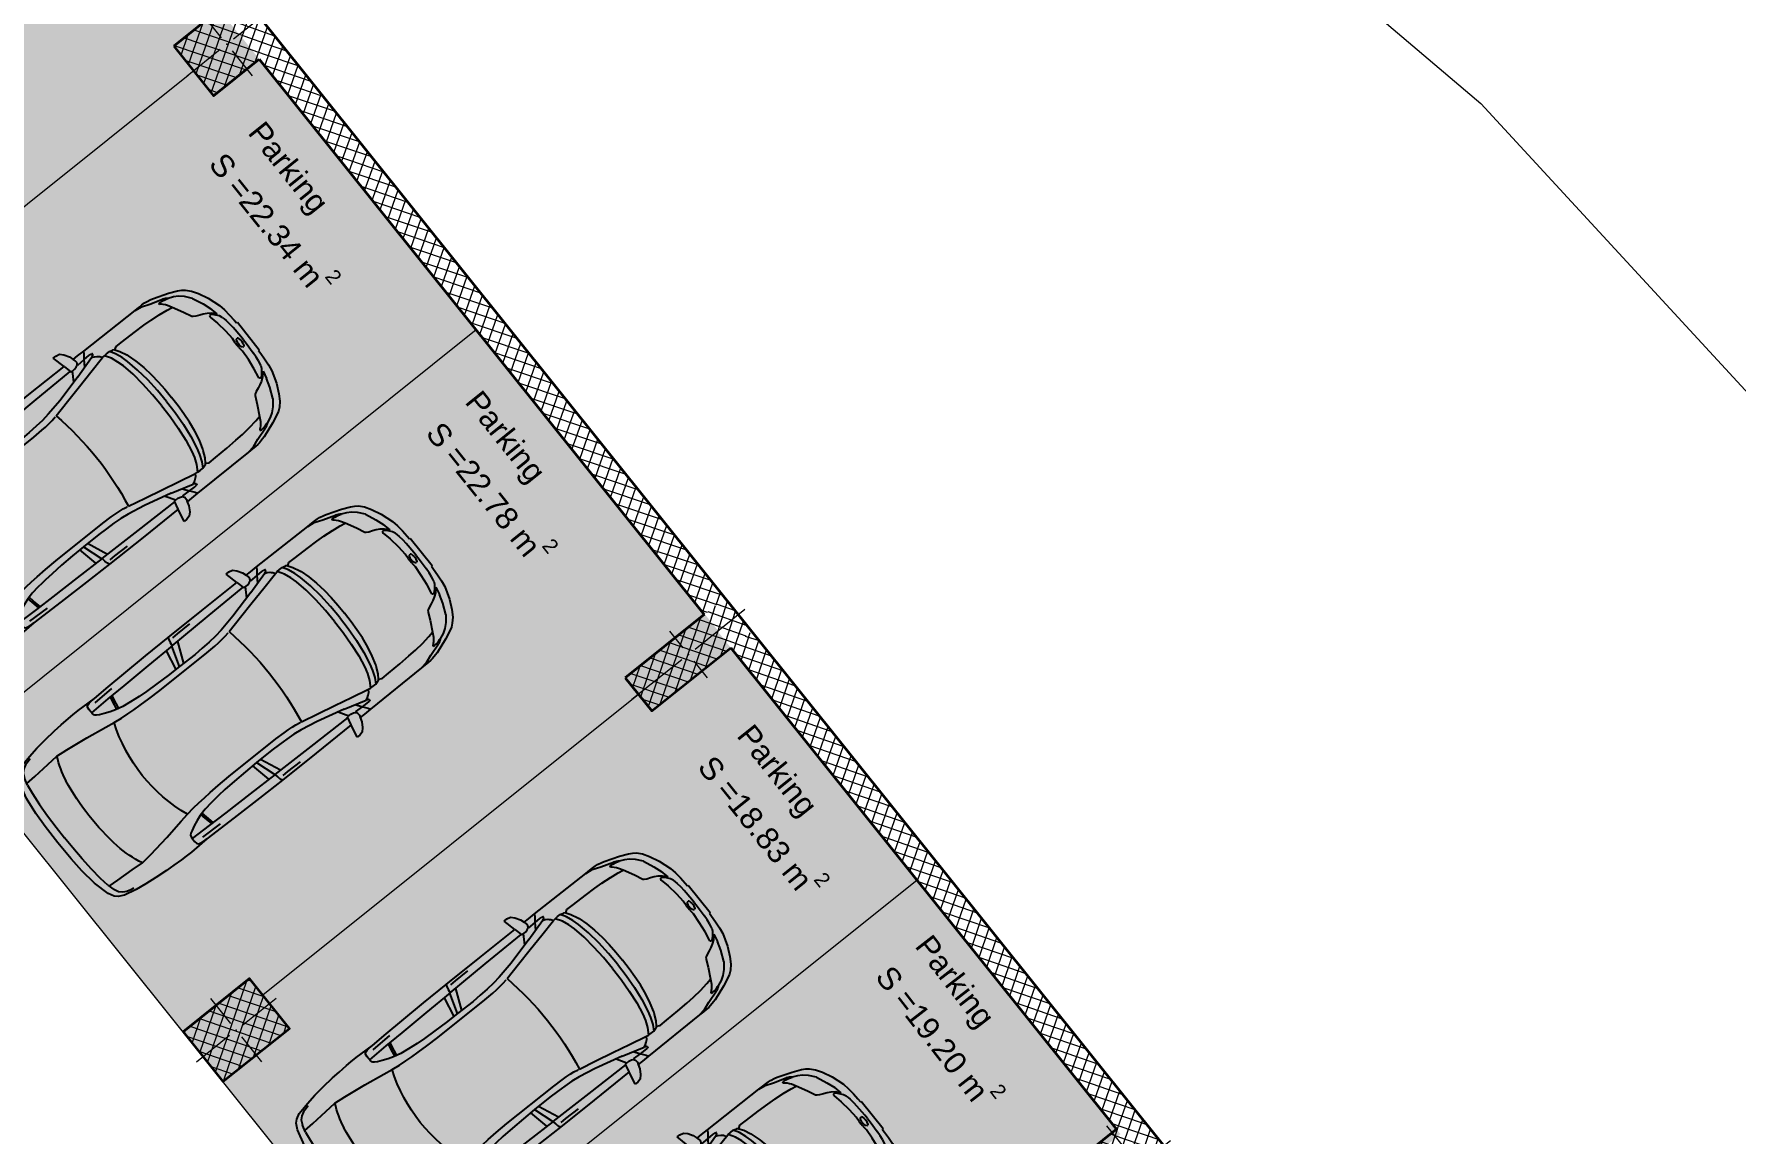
# Model space of a CAD drawing. Header units: metres. Extents: x 7511783 to 7512372, y 4692307 to 4692611.
# Drawn here: x 7511959.89 to 7511975.89, y 4692358.7 to 4692369.04 of the extents above; entities that cross this region are included whole.
import ezdxf

# ---------------------------------------------------------------- set-up
doc = ezdxf.new("R2010")
doc.units = ezdxf.units.M
for name, color, linetype, lineweight in [('A - Fill Zone_Pen_No__1', 7, 'Continuous', 0), ('A - Fill Zone_Pen_No__102', 254, 'Continuous', 0), ('A - Muret', 7, 'Continuous', 0), ('A - Muret_Pen_No__102', 254, 'Continuous', 0), ('A - Muret_Pen_No__7', 7, 'Continuous', 0), ('A - Shtyllat', 7, 'Continuous', 0), ('A - Shtyllat_Pen_No__1', 7, 'Continuous', 0), ('A - Shtyllat_Pen_No__7', 7, 'Continuous', 0), ('A -Polyline_Pen_No__1', 7, 'Continuous', 0), ('A1 - Bodrumi -1', 7, 'Continuous', 0), ('A1 - Bodrumi -1_Pen_No__42', 8, 'Continuous', 0), ('bodrum 1 garazhat projekt', 7, 'Continuous', 0), ('garazhat-netw-amiri - b1', 20, 'Continuous', 0), ('Interior - Furniture _Pen_No__42', 8, 'Continuous', 0), ('Parc-Kojshi', 251, 'Continuous', 0), ('Parcelat baze', 7, 'Continuous', 0)]:
    doc.layers.add(name, color=color, linetype=linetype, lineweight=lineweight)
doc.styles.add('GENERATED_STYLE_1', font='arial.ttf')
pattern_1 = [(44.99999999999998, (0, 0), (-68.94290863686237, 68.94290863686243), []), (135.0000000000001, (0, 0), (68.94290863686219, 68.94290863686261), [])]

# ---------------------------------------------------------------- blocks, each defined once
blk = doc.blocks.new('Slab_6', base_point=(63264.51523607764, -68393.3326743771))
at = {"layer": 'A1 - Bodrumi -1_Pen_No__42', "color": 8, "linetype": 'Continuous', "lineweight": 25, "flags": 128}
blk.add_lwpolyline([(63264.51523607764, -68393.3326743771), (83257.00457082294, -63909.70114019907), (75456.13369070938, -29146.91751099753, 0.0021919497620864), (57048.23205081843, -33332.54687322022), (60252.72529317138, -47612.63264707229), (58637.28843211705, -47925.70844958309), (58785.1422201114, -48589.27355840802), (58818.69832244765, -48581.63779186852)], format="xyb", close=True, dxfattribs=at)
blk = doc.blocks.new('Wall_51', base_point=(75456.13369070938, -29146.91751099752))
at = {"layer": 'A - Muret_Pen_No__102', "linetype": 'Continuous', "lineweight": 13}
h = blk.add_hatch(dxfattribs=at)
h.set_pattern_fill('CONCRETE_BLOCK', color=254, style=0, pattern_type=2)
h.set_pattern_definition(pattern_1)
h.paths.add_polyline_path([(75387.36626624182, -29982.24458260022), (76679.27628421261, -35739.3439005244), (76923.19459822257, -35684.60773724302), (77098.36126340373, -36465.19510545321), (76854.4424123108, -36519.93138925796), (77935.87358854203, -41339.08024673167), (78179.80262513347, -41284.34167726374), (78354.96929031459, -42064.92904547394), (78111.03971664025, -42119.66773546524), (78941.49079895228, -45820.38163429968), (79185.29665110492, -45765.67070787111), (79316.67164999073, -46351.11123402875), (79072.8653950259, -46405.82225084986), (80537.29458175127, -52931.71349309536), (80781.07732541968, -52877.00775229531), (80868.66065801025, -53267.3014364004), (80624.87764580038, -53322.00723746214), (81894.28459658063, -58978.82682152579), (82138.21822794317, -58924.0872209744), (75631.3003558905, -29927.50487920773)])
at = {"layer": 'A - Muret_Pen_No__7', "color": 7, "linetype": 'Continuous', "lineweight": 35, "flags": 128}
for points in [[(82138.21814914639, -58924.08723865669), (75631.29981880749, -29927.50499973072)], [(79072.8653950259, -46405.82225084985), (80537.29458175128, -52931.71349309536)], [(80624.87764580038, -53322.00723746214), (81894.28459658063, -58978.82682152579)]]:
    blk.add_lwpolyline(points, dxfattribs=at)
blk = doc.blocks.new('Column_160', base_point=(81933.08883970448, -59380.06671201399))
at = {"layer": 'A - Shtyllat', "linetype": 'Continuous', "lineweight": 0}
h = blk.add_hatch(dxfattribs=at)
h.set_pattern_fill('CONCRETE_BLOCK', color=18, style=0, pattern_type=2)
h.set_pattern_definition(pattern_1)
h.paths.add_polyline_path([(81552.78524403508, -59055.46052735179), (81727.9519092162, -59836.047895562), (82069.45072467883, -59759.41431025938), (81894.28459658063, -58978.82682152579)])
h = blk.add_hatch(dxfattribs=at)
h.set_pattern_fill('CONCRETE_BLOCK', color=18, style=0, pattern_type=2)
h.set_pattern_definition(pattern_1)
h.paths.add_polyline_path([(82138.21814914639, -58924.08723865669), (81894.28459658063, -58978.82682152579), (82069.45072467883, -59759.41431025938), (82313.38427724456, -59704.67472739026)])
h = blk.add_hatch(dxfattribs=at)
h.set_pattern_fill('CONCRETE_BLOCK', color=18, style=0, pattern_type=2)
h.set_pattern_definition(pattern_1)
h.paths.add_polyline_path([(82138.22577019273, -58924.08552846596), (82313.38427724456, -59704.67472739026)])
at = {"layer": 'A - Shtyllat_Pen_No__1', "color": 7, "linetype": 'Continuous', "lineweight": 13}
for p, q in [((81915.57217318635, -59302.00797519296), (81827.9888405958, -58911.71429108786)), ((82011.14757652549, -59362.55004549587), (82303.86783960431, -59296.86254605296)), ((81855.03010288345, -59397.58337853209), (81562.30983980461, -59463.270877975)), ((81950.60550622258, -59458.125448835), (82038.18883881313, -59848.41913294011))]:
    blk.add_line(p, q, dxfattribs=at)
blk.add_point((81933.08883970448, -59380.06671201399), dxfattribs=at)
at = {"layer": 'A - Shtyllat_Pen_No__7', "color": 7, "linetype": 'Continuous', "lineweight": 35, "flags": 128}
for points in [[(81894.28459658063, -58978.82682152579), (81552.78524403508, -59055.46052735179)], [(82313.38427724456, -59704.67472739026), (82138.22577019273, -58924.08552846596)], [(81552.78524403508, -59055.46052735179), (81727.9519092162, -59836.047895562), (82069.45072467883, -59759.41431025938)]]:
    blk.add_lwpolyline(points, dxfattribs=at)
blk = doc.blocks.new('Column_161', base_point=(74870.5169649575, -54510.86432143885))
at = {"layer": 'A - Shtyllat', "linetype": 'Continuous', "lineweight": 0}
h = blk.add_hatch(dxfattribs=at)
h.set_pattern_fill('CONCRETE_BLOCK', color=18, style=0, pattern_type=2)
h.set_pattern_definition(pattern_1)
h.paths.add_polyline_path([(74545.91078029532, -54891.16791710824), (75326.49814850552, -54716.00125192711), (75195.12314961969, -54130.56072576947), (74414.53578140949, -54305.72739095059)])
at = {"layer": 'A - Shtyllat_Pen_No__1', "color": 7, "linetype": 'Continuous', "lineweight": 13}
for p, q in [((74853.0002984394, -54432.80558461783), (74787.31279899647, -54140.085321539)), ((74792.45822813649, -54528.38098795696), (74402.16454403137, -54615.96432054752)), ((74948.57570177852, -54493.34765492074), (75338.86938588362, -54405.76432233019)), ((74888.03363147561, -54588.92305825988), (74953.72113091854, -54881.6433213387))]:
    blk.add_line(p, q, dxfattribs=at)
blk.add_point((74870.5169649575, -54510.86432143885), dxfattribs=at)
at = {"layer": 'A - Shtyllat_Pen_No__7', "color": 7, "linetype": 'Continuous', "lineweight": 35, "flags": 128}
blk.add_lwpolyline([(74545.91078029532, -54891.16791710824), (75326.49814850552, -54716.00125192711), (75195.12314961969, -54130.56072576947), (74414.53578140949, -54305.72739095059)], close=True, dxfattribs=at)
blk = doc.blocks.new('Column_164', base_point=(78860.69046644273, -46145.97430354049))
at = {"layer": 'A - Shtyllat', "linetype": 'Continuous', "lineweight": 0}
h = blk.add_hatch(dxfattribs=at)
h.set_pattern_fill('CONCRETE_BLOCK', color=18, style=0, pattern_type=2)
h.set_pattern_definition(pattern_1)
h.paths.add_polyline_path([(78404.70928289472, -45940.83737305223), (78536.08428178055, -46526.27789920988), (79072.8653950259, -46405.82225084985), (78941.49079895228, -45820.38163429968)])
h = blk.add_hatch(dxfattribs=at)
h.set_pattern_fill('CONCRETE_BLOCK', color=18, style=0, pattern_type=2)
h.set_pattern_definition(pattern_1)
h.paths.add_polyline_path([(79185.29665110492, -45765.67070787111), (78941.49079895228, -45820.38163429968), (79072.8653950259, -46405.82225084985), (79316.67164999073, -46351.11123402875)])
at = {"layer": 'A - Shtyllat_Pen_No__1', "color": 7, "linetype": 'Continuous', "lineweight": 13}
for p, q in [((78843.17379992463, -46067.91556671947), (78777.4863004817, -45775.19530364064)), ((78938.74920326375, -46128.45763702238), (79329.04288736885, -46040.87430443183)), ((78782.63172962172, -46163.4909700586), (78392.3380455166, -46251.07430264915)), ((78878.20713296084, -46224.03304036152), (78943.89463240377, -46516.75330344033))]:
    blk.add_line(p, q, dxfattribs=at)
blk.add_point((78860.69046644273, -46145.97430354049), dxfattribs=at)
at = {"layer": 'A - Shtyllat_Pen_No__7', "color": 7, "linetype": 'Continuous', "lineweight": 35, "flags": 128}
for points in [[(78941.49079895228, -45820.38163429968), (78404.70928289472, -45940.83737305223)], [(78404.70928289472, -45940.83737305223), (78536.08428178055, -46526.27789920988), (79072.8653950259, -46405.82225084985)]]:
    blk.add_lwpolyline(points, dxfattribs=at)
blk = doc.blocks.new('Column_182', base_point=(80239.42846555733, -53203.5295932337))
at = {"layer": 'A - Shtyllat', "linetype": 'Continuous', "lineweight": 0}
h = blk.add_hatch(dxfattribs=at)
h.set_pattern_fill('CONCRETE_BLOCK', color=18, style=0, pattern_type=2)
h.set_pattern_definition(pattern_1)
h.paths.add_polyline_path([(79610.19627310439, -53139.757750067), (79697.77960569496, -53530.0514341721), (80624.87764580038, -53322.00723746214), (80537.29458175128, -52931.71349309536)])
h = blk.add_hatch(dxfattribs=at)
h.set_pattern_fill('CONCRETE_BLOCK', color=18, style=0, pattern_type=2)
h.set_pattern_definition(pattern_1)
h.paths.add_polyline_path([(80781.07732541968, -52877.00775229531), (80537.29458175128, -52931.71349309536), (80624.87764580038, -53322.00723746214), (80868.66065801025, -53267.3014364004)])
at = {"layer": 'A - Shtyllat_Pen_No__1', "color": 7, "linetype": 'Continuous', "lineweight": 13}
for p, q in [((80221.91179903923, -53125.47085641268), (80178.12013274393, -52930.32401436013)), ((80317.48720237834, -53186.0129267156), (80902.92772853599, -53054.63792782973)), ((80161.3697287363, -53221.04625975181), (79575.92920257867, -53352.42125863766)), ((80256.94513207545, -53281.58833005472), (80300.73679837071, -53476.73517210727))]:
    blk.add_line(p, q, dxfattribs=at)
blk.add_point((80239.42846555733, -53203.5295932337), dxfattribs=at)
at = {"layer": 'A - Shtyllat_Pen_No__7', "color": 7, "linetype": 'Continuous', "lineweight": 35, "flags": 128}
for points in [[(80537.29458175128, -52931.71349309536), (79610.19627310439, -53139.757750067)], [(79610.19627310439, -53139.757750067), (79697.77960569496, -53530.0514341721), (80624.87764580038, -53322.00723746214)]]:
    blk.add_lwpolyline(points, dxfattribs=at)
blk = doc.blocks.new('Car 05 22')
at = {"layer": 'Interior - Furniture _Pen_No__42', "color": 8, "linetype": 'Continuous', "lineweight": 25}
for p, q in [((1961.117547741, 983.221158223), (1928.938242309, 983.221158223)), ((1928.938242309, 983.221158223), (1957.843908175, 858.0544967500001)), ((1996.903176747, 974.9060932165999), (1961.117547741, 983.221158223)), ((2026.89661068, 945.007687052), (1996.903176747, 974.9060932165999)), ((-585.227090103, 801.027979058), (-706.3378894982, 775.7872218095)), ((-483.1389679684001, 817.2581826864), (-585.227090103, 801.027979058)), ((-372.3345973750002, 830.229933465), (-483.1389679684001, 817.2581826864)), ((-251.752794228, 841.043733947), (-372.3345973750002, 830.229933465)), ((-168.2198443133, 844.6061713611999), (-251.752794228, 841.043733947)), ((-78.35772569479998, 850.6357850930001), (-168.2198443133, 844.6061713611999)), ((-24.036324899, 852.2918850640001), (-78.35772569479998, 850.6357850930001)), ((40.3182760438, 852.3336850629998), (-24.036324899, 852.2918850640001)), ((230.8030912739, 845.5192631063), (40.3182760438, 852.3336850629998)), ((124.560977278, 791.3967861309999), (129.0398444, 820.4687779309999)), ((129.0398444, 820.4687779309999), (138.886242882, 832.3883788069998)), ((138.886242882, 832.3883788069998), (165.168377873, 840.275885275)), ((165.168377873, 840.275885275), (194.733578306, 844.324685204)), ((194.733578306, 844.324685204), (230.803091274, 845.519263106)), ((210.873013229, 809.2317387879999), (418.0703055720001, 816.1926024380003)), ((400.0158099590001, 847.596806379), (230.8030912739, 845.5192631063)), ((590.7241636140001, 851.6786068920001), (400.0158099590001, 847.596806379)), ((856.5325990199999, 856.169707455), (590.7241636140001, 851.6786068920001)), ((1129.8609284, 858.5331077519999), (856.5325990199999, 856.169707455)), ((1115.14443198, 808.948201529), (1108.59023357, 773.98329714)), ((1119.51383092, 833.2672045809999), (1115.14443198, 808.948201529)), ((1120.16623076, 836.3248049650001), (1119.51383092, 833.2672045809999)), ((1120.69723063, 838.160005195), (1120.16623076, 836.3248049650001)), ((1129.8609284, 858.5331077519999), (1120.69723063, 838.160005195)), ((1536.1071561, 860.3802508980001), (1129.8609284, 858.5331077519999)), ((1162.63563846, 830.4777734580001), (1220.13025657, 829.0713745190002)), ((1220.13025657, 829.0713745190002), (1369.65750367, 831.489072695)), ((1957.843908175, 858.0544967500001), (1536.1071561, 860.3802508980001)), ((1957.84390817, 858.0544967500001), (1977.22141076, 777.427813481)), ((2054.5732194, 897.577022836), (2026.89661068, 945.007687052)), ((2067.91700908, 857.6794056350001), (2054.5732194, 897.577022836)), ((2063.35562216, 792.2740022800001), (2070.42572439, 799.8521965630001)), ((2119.91703998, 857.4374531180001), (2067.91700908, 857.6794056350001)), ((2075.28112592, 835.6608695470001), (2067.91700908, 857.6794056350001)), ((2070.42572439, 799.8521965630001), (2075.2191259, 809.3983893609999)), ((2075.2191259, 809.3983893609999), (2075.28112592, 835.6608695470001)), ((2193.165590015, 856.4504063259001), (2119.91703998, 857.4374531180001)), ((2148.02030692, 790.4828861469999), (2166.81146925, 813.814537484)), ((2166.81146925, 813.814537484), (2182.27381684, 834.081841238)), ((2182.27381684, 834.081841238), (2193.16559002, 856.4504063260001)), ((2808.01466132, 852.5547640039999), (2193.165590015, 856.4504063259001)), ((2855.711363900001, 852.6327640009998), (2808.01466132, 852.5547640039999)), ((2808.01466132, 852.5547640039999), (2876.86636504, 843.317264394)), ((2891.44016583, 852.5287640049999), (2855.711363900001, 852.6327640009998)), ((2876.86636504, 843.317264394), (2954.16376923, 813.731165643)), ((2922.51356751, 852.034364026), (2891.44016583, 852.5287640049999)), ((2904.11849592, 832.8863289209997), (2905.06820589, 832.8379901159999)), ((2945.17226874, 849.4061641369999), (2922.51356751, 852.034364026)), ((2989.61447115, 839.6482645490003), (2945.17226874, 849.4061641369999)), ((2954.16376923, 813.731165643), (3075.78877375, 774.6896785450001)), ((3013.55027244, 833.064864827), (2989.61447115, 839.6482645490003)), ((3154.26138006, 782.5577669589998), (3013.55027244, 833.064864827)), ((-815.0478655078, 667.7598955197002), (-855.0523550635, 511.0116477078998)), ((-784.8200333720001, 721.8124613509999), (-815.0478655078, 667.7598955197002)), ((-757.6903274910002, 747.022066986), (-784.8200333720001, 721.8124613509999)), ((-768.2719792499998, 602.2788720830002), (-750.577082573, 669.7773949330001)), ((-706.3378894982, 775.7872218095), (-757.6903274910002, 747.022066986)), ((-729.425104913, 716.3992494200002), (-750.577082573, 669.7773949330001)), ((-701.0941271610001, 743.2591195180001), (-729.425104913, 716.3992494200002)), ((-664.8727541800001, 760.961322365), (-701.0941271610001, 743.2591195180001)), ((-626.571782751, 772.4860242179999), (-664.8727541800001, 760.961322365)), ((-594.8871138119998, 778.4895580349998), (-626.571782751, 772.4860242179999)), ((-500.877431885, 634.180288886), (-383.0238853850001, 641.9613403830001)), ((-383.0238853850001, 641.9613403830001), (-274.220886173, 631.318400078)), ((125.693926866, 743.8968737240001), (124.560977278, 791.3967861309999)), ((327.3887276080001, 761.920895626), (125.394377448, 756.455747737)), ((132.429139117, 722.8048827370001), (125.693926866, 743.8968737240001)), ((146.670770152, 710.6062742990001), (132.429139117, 722.8048827370001)), ((171.252864179, 696.6287725440001), (146.670770152, 710.6062742990001)), ((212.566754139, 676.5412700230002), (171.252864179, 696.6287725440001)), ((266.3151410770001, 654.566867265), (212.566754139, 676.5412700230002)), ((319.4903281550001, 636.426864989), (266.3151410770001, 654.566867265)), ((521.9507803269998, 764.6728959719999), (327.3887276080001, 761.920895626)), ((339.1227247570001, 683.1192857359999), (329.5580559370001, 633.8673348859999)), ((355.2943663540001, 762.315609428), (339.1227247570001, 683.1192857359999)), ((357.2289958010001, 683.375391506), (346.76505809, 629.492778784)), ((373.4006373970002, 762.5717151969999), (357.2289958010001, 683.375391506)), ((813.627009446, 769.327996556), (521.9507803269998, 764.6728959719999)), ((1108.59023357, 773.98329714), (813.627009446, 769.327996556)), ((1036.25651944, 772.8416796290002), (996.5002997029998, 578.7916468290002)), ((1041.96657906, 578.0240872360001), (1107.56627095, 773.967136299)), ((1173.32542975, 774.895061201), (1090.33970038, 577.89253068)), ((1108.59023357, 773.98329714), (1537.61805657, 780.025947399)), ((1537.61805657, 780.025611521), (1974.99295641, 786.0764425990001)), ((2000.39650233, 701.591770694), (1730.35620914, 633.8338533080002)), ((1939.15395607, 686.22492547), (1995.917261, 777.427813481)), ((1952.84760406, 621.338789111), (2122.045506540001, 659.9572884350001)), ((1977.22141076, 777.427813481), (2019.59119012, 777.427813481)), ((2000.39650233, 701.591770694), (2213.53100788, 762.9814866290001)), ((2019.59119012, 777.427813481), (2044.48611622, 783.069509224)), ((2044.48611622, 783.069509224), (2063.35562216, 792.2740022800001)), ((2068.68333559, 787.696981005), (2065.39356605, 794.4584027669999)), ((2068.68333559, 787.696981005), (2148.02030692, 790.4828861469999)), ((2106.51930118, 732.1586113790001), (2148.02030692, 790.4828861469999)), ((2122.045506540001, 659.9572884350001), (2293.79610906, 697.6509877739999)), ((2148.02030692, 790.4828861469999), (2205.61920777, 792.204186117)), ((2205.61920777, 792.204186117), (2227.21980808, 791.0038861380001)), ((2226.59190807, 769.8777067159999), (2213.53100788, 762.9814866290001)), ((2213.53100788, 762.9814866290001), (2238.34670825, 752.240186817)), ((2234.36910819, 773.9630864369999), (2226.59190807, 769.8828865080001)), ((2227.21980808, 791.0038861380001), (2232.61990816, 790.029986155)), ((2232.61990816, 790.029986155), (2237.93539134, 787.2871225249999)), ((2238.46067648, 776.864360243), (2234.36910819, 773.9630864369999)), ((2240.81890828, 784.03918626), (2237.93539134, 787.2871225249999)), ((2238.34670825, 752.240186817), (2258.53170854, 739.717487037)), ((2238.46067648, 776.864360243), (2240.85090828, 780.5209863219999)), ((2240.85090828, 780.5209863219999), (2240.81890828, 784.03918626)), ((2258.53170854, 739.717487037), (2269.0398087, 731.086787188)), ((2269.0398087, 731.086787188), (2278.83550884, 721.965087348)), ((2278.83550884, 721.965087348), (2293.79610906, 697.6509877739999)), ((2293.79610906, 697.6509877739999), (2317.1870094, 700.7385877199999)), ((2293.79610906, 697.6386630720001), (2293.79610906, 697.6509877739999)), ((2317.1870094, 700.7385877199999), (2345.74280982, 702.7498876850001)), ((2355.134199750001, 639.912801441), (2317.1870094, 700.7385877199999)), ((2345.74280982, 702.7498876850001), (2378.929310310001, 702.0184876970001)), ((2379.77420337, 575.387091212), (2355.13301598, 639.9159014410001)), ((2410.10490185, 649.1086815510001), (2378.929310310001, 702.0184876970001)), ((2378.929310310001, 702.0184876970001), (2410.57231077, 694.2028878339999)), ((2436.02871163, 583.2244924540001), (2410.10490185, 649.1086815510001)), ((2410.57231077, 694.2028878339999), (2410.58631694, 694.1782473540001)), ((2428.73881104, 681.7061880529999), (2410.57231077, 694.2028878339999)), ((2428.73881104, 681.7061880529999), (2457.25830016, 700.035535323)), ((2428.77597173, 681.700745325), (2428.73881104, 681.7061880529999)), ((2428.77597173, 681.700745325), (2456.66545813, 639.8418234830003)), ((2456.66545813, 639.8418234830003), (2487.236391870001, 574.2621729599999)), ((2457.25830016, 700.035535323), (2535.4819126, 697.9905877680001)), ((2535.422612600001, 697.9916562040003), (2673.21491462, 695.5089878119999)), ((2535.46586986, 697.9894090810001), (2535.4819126, 697.988971943)), ((2673.21491462, 695.5089878119999), (2787.200816290001, 691.4809878819998)), ((2787.200816290001, 691.4809878819998), (2868.415817480001, 687.223087957)), ((2868.395882330001, 687.22488671), (2959.72331881, 678.984388101)), ((2959.72331881, 678.984388101), (2868.415817480001, 687.1969879569999)), ((2959.72331881, 678.984388101), (3047.2313201, 666.2002883250001)), ((3022.47491973, 758.305686711), (3023.66221975, 762.4851866380001)), ((3024.49924208, 753.7186598590001), (3022.47491973, 758.305686711)), ((3023.66221975, 762.4851866380001), (3034.64521991, 765.0503865930001)), ((3037.91041996, 743.452886971), (3024.49924208, 753.7186598590001)), ((3034.64521991, 765.0503865930001), (3046.93432009, 763.817386614)), ((3050.61522015, 730.6688871950001), (3037.91041996, 743.452886971)), ((3046.93432009, 763.817386614), (3060.9451203, 762.9292866300001)), ((3047.20992906, 666.2041971140001), (3100.00912087, 656.556188494)), ((3064.50712035, 714.6457874760001), (3050.61522015, 730.6688871950001)), ((3060.9451203, 762.9292866300001), (3089.85712072, 757.3861867269998)), ((3076.97452053, 697.807687771), (3064.50712035, 714.6457874760001)), ((3100.48402088, 763.1120866269999), (3075.78877375, 774.6896785450001)), ((3100.00912087, 656.556188494), (3076.97452053, 697.807687771)), ((3089.85712072, 757.3861867269998), (3108.43932099, 751.4304868319999)), ((3152.92075342, 553.873393456), (3100.00912087, 656.556188494)), ((3114.13862108, 753.3111867989999), (3100.48402088, 763.1120866269999)), ((3108.43932099, 751.4304868319999), (3122.8656212, 746.4359869189999)), ((3122.8656212, 746.4359869189999), (3114.13862108, 753.3111867989999)), ((3170.0706946, 726.5554905960001), (3122.8656212, 746.4359869189999)), ((3235.883818752, 747.6101556219), (3154.26138006, 782.5577669589998)), ((3211.69204952, 701.0151137130001), (3170.0706946, 726.5554905960001)), ((3254.25934432, 663.1775183300001), (3211.69204952, 701.0151137130001)), ((3269.07948628, 728.3294692490001), (3235.883818752, 747.6101556219)), ((3301.867263790001, 602.80900872), (3254.25934432, 663.1775183300001)), ((3298.56678787, 705.6390702070001), (3269.07948628, 728.3294692490001)), ((3337.33388997, 663.3806719909999), (3298.56678787, 705.6390702070001)), ((3374.49419199, 603.583974516), (3337.33388997, 663.3806719909999)), ((-855.0523550635, 511.0116477078998), (-874.6778528530002, 344.9579771100001)), ((-782.7621654889999, 510.027376359), (-794.5333543099999, 390.6265818930001)), ((-768.2719792499998, 602.2788720830002), (-782.764796709, 510.0106247469999)), ((-764.3441764490001, 617.261773195), (-665.728145997, 623.9546285630003)), ((-665.728145997, 623.9546285630003), (-500.877431885, 634.180288886)), ((-274.220886173, 631.318400078), (-56.404854203, 600.536895199)), ((-56.404854203, 600.536895199), (145.941775497, 566.5900898169999)), ((145.941775497, 566.5900898169999), (233.261172115, 552.312592089)), ((233.261172115, 552.312592089), (315.3092800730001, 541.359190513)), ((315.2936019620001, 541.3606176840001), (384.2945810830001, 535.0794906230001)), ((392.7088835140001, 617.8124267930001), (319.4903281550001, 636.426864989)), ((384.2815104790001, 535.080362318), (454.174320738, 530.4191213629999)), ((474.8166917820001, 607.1053878569999), (392.7088835140001, 617.8124267930001)), ((454.170282107, 530.4193907049998), (526.242583163, 526.2868907769997)), ((521.3449804749999, 601.6186871690002), (474.8166917820001, 607.1053878569999)), ((569.9935686519999, 596.8381865689998), (521.3449804749999, 601.6186871690002)), ((526.2331313149998, 526.2873073839999), (627.7018846490002, 521.814890855)), ((652.59274858, 590.9845858339997), (569.9935686519999, 596.8381865689998)), ((627.698546207, 521.8149872519999), (756.75876515, 518.0884218199999)), ((772.8388193580001, 584.9903850819998), (652.59274858, 590.9845858339997)), ((756.75876515, 518.0884218199999), (1322.62824821, 518.052230308)), ((907.2666866909999, 580.298084493), (772.8388193580001, 584.9903850819998)), ((1041.96657906, 578.0240872360001), (907.2666866909999, 580.298084493)), ((1227.79815085, 577.5186957939999), (1041.96657906, 578.0240872360001)), ((1316.09897866, 580.475793563), (1227.79815085, 577.5186957939999)), ((1403.02450604, 584.4121905939998), (1316.09897866, 580.475793563)), ((1322.62824821, 518.052230308), (1420.49779626, 521.652890858)), ((1483.8761315, 590.1361862749999), (1403.02450604, 584.4121905939998)), ((1420.49066257, 521.652523245), (1466.64156934, 524.030772681)), ((1466.62639694, 524.0299908169999), (1510.87647584, 527.594696836)), ((1562.00595611, 600.596478384), (1483.8761315, 590.1361862749999)), ((1510.85529759, 527.5929907539999), (1554.25309822, 533.0576906580001)), ((1554.25309822, 533.0576906580001), (1596.82961355, 540.969674969)), ((1730.35620914, 633.8338533080002), (1562.00595611, 600.596478384)), ((1597.28918852, 541.1774857889999), (1596.65116701, 540.8889849259999)), ((1610.72419049, 544.0665862469999), (1779.61280153, 581.7538898049997)), ((1779.61280153, 581.7538898049997), (1952.84760406, 621.338789111)), ((2397.334105950001, 514.2584815219999), (2379.77250853, 575.3929912130001)), ((2419.31580918, 395.7362626700001), (2397.33316008, 514.2635815229997)), ((2453.63941421, 521.616582688), (2436.02871163, 583.2244924540001)), ((2477.61661773, 401.0764635800001), (2453.63941421, 521.616582688)), ((2487.236391870001, 574.2621729599999), (2491.79934275, 562.0052962960001)), ((2491.79994982, 562.0052962960001), (2517.90263133, 477.034766618)), ((3189.62073735, 475.569766106), (3152.92075342, 553.873393456)), ((3301.867263790001, 602.80900872), (3346.015513130001, 501.4217980699999)), ((3346.015513130001, 501.4217980699999), (3374.297465860001, 419.557472908)), ((3418.40079436, 512.7439783509999), (3374.49419199, 603.583974516)), ((3457.47689648, 393.0984834030001), (3418.40079436, 512.7439783509999)), ((-874.6778528530002, 344.9579771100001), (-882.944054645, 194.680643518)), ((-794.5333543099999, 390.6265818930001), (-802.4328468090001, 258.715288008)), ((2433.73206705, 266.091642182), (2419.31580918, 395.7362626700001)), ((2493.88922012, 269.050242651), (2477.61661773, 401.0764635800001)), ((2517.90263133, 477.034766618), (2537.54372273, 384.0810341510001)), ((2537.54372273, 384.0810341510001), (2551.45611664, 285.6281997640001)), ((3199.39883308, 466.7584630290001), (3189.62073735, 475.569766106)), ((3220.69886845, 454.388540188), (3199.39883308, 466.7584630290001)), ((3256.10680826, 439.2417534179999), (3220.67662376, 454.4014587129999)), ((3288.390194130001, 425.101248479), (3256.10680826, 439.2417534179999)), ((3319.36158057, 408.41284265), (3288.390194130001, 425.101248479)), ((3353.46269085, 384.2512837760001), (3319.36158057, 408.41284265)), ((3321.23357975, 370.497229407), (3320.99727986, 362.132926485)), ((3320.99727986, 362.132926485), (3338.31527228, 276.8564967000001)), ((3324.654278260001, 377.297531782), (3321.23357975, 370.497229407)), ((3328.30797666, 379.591332583), (3324.654278260001, 377.297531782)), ((3338.468372210001, 379.4523325350001), (3328.30797666, 379.591332583)), ((3363.640761200001, 357.811724976), (3338.468372210001, 379.4523325350001)), ((3377.182392130001, 359.9734848010001), (3353.46269085, 384.2512837760001)), ((3396.66521323, 315.8049103040001), (3363.640761200001, 357.811724976)), ((3391.09039087, 344.247647689), (3374.297465860001, 419.557472908)), ((3391.09039087, 344.247647689), (3377.182392130001, 359.9734848010001)), ((3468.34279707, 330.9338860280001), (3457.47689648, 393.0984834030001)), ((3474.4914974, 263.721088865), (3468.34279707, 330.9338860280001)), ((-882.944054645, 194.680643518), (-885.3767076889999, 0)), ((-802.4328468090001, 258.715288008), (-806.8131426489999, 124.936494209)), ((2441.61713002, 131.955220918), (2433.73181129, 266.093942182)), ((2503.10292147, 133.173421111), (2493.88922012, 269.050242651)), ((2551.45611664, 285.6281997640001), (2559.71041303, 193.693567653)), ((2559.71041303, 193.693567653), (2564.38081099, 101.185635342)), ((3338.31527228, 276.8564967000001), (3351.882966340001, 172.661960307)), ((3351.882966340001, 172.661960307), (3358.343763510001, 75.87012649980001)), ((3408.0703938, 289.3779877820001), (3396.66521323, 315.8049103040001)), ((3408.0703938, 289.3779877820001), (3413.77629411, 267.259988716)), ((3413.77548775, 267.2641933500001), (3418.45445829, 242.866384828)), ((3418.452194370001, 242.878189745), (3424.044894670001, 200.723791525)), ((3424.044894670001, 200.723791525), (3427.72848251, 152.023715234)), ((3478.33319761, 199.917191559), (3474.4914974, 263.721088865)), ((3479.35651311, 164.9481933352), (3478.33319761, 199.917191559)), ((3489.519598210001, 164.9481933352), (3479.35651311, 164.9481933352)), ((3489.519598210001, -164.9481933352), (3489.519598210001, 164.9481933352)), ((-885.3767076889999, 0), (-882.944054645, -194.680643518)), ((-806.8131426489999, 124.936494209), (-808.0470753050001, 0)), ((-806.8131426489999, -124.936494209), (-808.0470753050001, 1.477e-13)), ((2444.0197128, -0.0273000043277), (2441.61701245, 131.957220918)), ((2444.0197128, 0.0273000043271), (2441.61701245, -131.957220918)), ((2506.01959488, -3.86e-13), (2503.10292147, 133.173421111)), ((2564.38081099, 101.185635342), (2566.01761027, -0.00610000213065)), ((2564.38081099, -101.185635342), (2566.01761027, 0.00610000212997)), ((3353.95786543, 27.8932505984), (3358.343763510001, 75.87012649980001)), ((3353.95786543, 27.8932505984), (3353.95786543, -0.7649002671629999)), ((3353.95786543, -27.8932505984), (3353.95786543, 0.7649002671619999)), ((3370.89075802, 11.74110410089999), (3370.32315827, -0.7649002671629999)), ((3370.89075802, -11.74110410089999), (3370.32315827, 0.7649002671619999)), ((3372.49235732, 23.6550082622), (3370.89075802, 11.74110410089999)), ((3376.267285060001, 38.99395092400001), (3372.49235732, 23.6550082622)), ((3381.98685317, 46.5714162664), (3376.267285060001, 38.99395092400001)), ((3386.21005132, 48.3522168884), (3381.98685317, 46.5714162664)), ((3386.21005132, 48.3522168884), (3394.28954778, 48.3522168884)), ((3398.51284593, 46.5714162664), (3394.28954778, 48.3522168884)), ((3404.23226311, 38.99375151340001), (3398.51284593, 46.5714162664)), ((3404.23226311, 38.99375151340001), (3408.00714178, 23.6550082622)), ((3408.00714178, 23.6550082622), (3409.766541010001, 8.055102813469999)), ((3409.766541010001, 8.055102813469999), (3409.766541010001, -4.961e-13)), ((3432.36383112, 39.98011396419999), (3427.72848251, 152.023715234)), ((3431.76949509, 57.3729975776), (3431.76949509, 56.7710829698)), ((3432.04453126, -0.0109000038072), (3432.36383112, 39.98011396419999)), ((3432.04453126, 0.0109000038063), (3432.36383112, -39.98011396419999)), ((-802.4328468090001, -258.715288008), (-806.8131426489999, -124.936494209)), ((2441.61713002, -131.955220918), (2433.73181129, -266.093942182)), ((2503.10292147, -133.173421111), (2493.88922012, -269.050242651)), ((2506.01959488, -2.78e-13), (2503.10292147, -133.173421111)), ((2559.71041303, -193.693567653), (2564.38081099, -101.185635342)), ((3351.882966340001, -172.661960307), (3358.343763510001, -75.87012649980001)), ((3353.95786543, -27.8932505984), (3358.343763510001, -75.87012649980001)), ((3372.49235732, -23.6550082622), (3370.89075802, -11.74110410089999)), ((3376.267285060001, -38.99395092400001), (3372.49235732, -23.6550082622)), ((3381.98685317, -46.5714162664), (3376.267285060001, -38.99395092400001)), ((3386.21005132, -48.3522168884), (3381.98685317, -46.5714162664)), ((3386.21005132, -48.3522168884), (3394.28954778, -48.3522168884)), ((3398.51284593, -46.5714162664), (3394.28954778, -48.3522168884)), ((3404.23226311, -38.99375151340001), (3398.51284593, -46.5714162664)), ((3404.23226311, -38.99375151340001), (3408.00714178, -23.6550082622)), ((3408.00714178, -23.6550082622), (3409.766541010001, -8.055102813469999)), ((3409.766541010001, -8.055102813469999), (3409.766541010001, -3.892e-13)), ((3424.044894670001, -200.723791525), (3427.72848251, -152.023715234)), ((3432.36383112, -39.98011396419999), (3427.72848251, -152.023715234)), ((3431.76949509, -57.3729975776), (3431.76949509, -56.7710829698)), ((-882.944054645, -194.680643518), (-874.6778528530002, -344.9579771100001)), ((-794.5333543099999, -390.6265818930001), (-802.4328468090001, -258.715288008)), ((2433.73206705, -266.091642182), (2419.31580918, -395.7362626700001)), ((2493.88922012, -269.050242651), (2477.61661773, -401.0764635800001)), ((2537.54372273, -384.0810341510001), (2551.45611664, -285.6281997640001)), ((2551.45611664, -285.6281997640001), (2559.71041303, -193.693567653)), ((3320.99727986, -362.132926485), (3338.31527228, -276.8564967000001)), ((3338.31527228, -276.8564967000001), (3351.882966340001, -172.661960307)), ((3396.66521323, -315.8049103040001), (3363.640761200001, -357.811724976)), ((3408.0703938, -289.3779877820001), (3396.66521323, -315.8049103040001)), ((3408.0703938, -289.3779877820001), (3413.77629411, -267.259988716)), ((3413.77548775, -267.2641933500001), (3418.45445829, -242.866384828)), ((3418.452194370001, -242.878189745), (3424.044894670001, -200.723791525)), ((3468.34279707, -330.9338860280001), (3474.4914974, -263.721088865)), ((3474.4914974, -263.721088865), (3478.33319761, -199.917191559)), ((3478.33319761, -199.917191559), (3479.35651311, -164.9481933352)), ((3479.35651311, -164.9481933352), (3489.519598210001, -164.9481933352)), ((-874.6778528530002, -344.9579771100001), (-855.0523550635, -511.0116477078998)), ((-782.7621654889999, -510.027376359), (-794.5333543099999, -390.6265818930001)), ((2419.31580918, -395.7362626700001), (2397.33316008, -514.2635815229997)), ((2477.61661773, -401.0764635800001), (2453.63941421, -521.616582688)), ((2491.79994982, -562.0052962960001), (2517.90263133, -477.034766618)), ((2517.90263133, -477.034766618), (2537.54372273, -384.0810341510001)), ((3189.62073735, -475.569766106), (3152.92075342, -553.873393456)), ((3199.39883308, -466.7584630290001), (3189.62073735, -475.569766106)), ((3220.69886845, -454.388540188), (3199.39883308, -466.7584630290001)), ((3256.10680826, -439.2417534179999), (3220.67662376, -454.4014587129999)), ((3288.390194130001, -425.101248479), (3256.10680826, -439.2417534179999)), ((3319.36158057, -408.41284265), (3288.390194130001, -425.101248479)), ((3353.46269085, -384.2512837760001), (3319.36158057, -408.41284265)), ((3321.23357975, -370.497229407), (3320.99727986, -362.132926485)), ((3324.654278260001, -377.297531782), (3321.23357975, -370.497229407)), ((3328.30797666, -379.591332583), (3324.654278260001, -377.297531782)), ((3338.468372210001, -379.4523325350001), (3328.30797666, -379.591332583)), ((3363.640761200001, -357.811724976), (3338.468372210001, -379.4523325350001)), ((3346.015513130001, -501.4217980699999), (3374.297465860001, -419.557472908)), ((3377.182392130001, -359.9734848010001), (3353.46269085, -384.2512837760001)), ((3391.09039087, -344.247647689), (3374.297465860001, -419.557472908)), ((3391.09039087, -344.247647689), (3377.182392130001, -359.9734848010001)), ((3418.40079436, -512.7439783509999), (3457.47689648, -393.0984834030001)), ((3457.47689648, -393.0984834030001), (3468.34279707, -330.9338860280001)), ((-855.0523550635, -511.0116477078998), (-815.0478655078, -667.7598955197002)), ((-768.2719792499998, -602.2788720830002), (-782.764796709, -510.0106247469999)), ((-768.2719792499998, -602.2788720830002), (-750.577082573, -669.7773949330001)), ((-764.3441764490001, -617.261773195), (-665.728145997, -623.9546285630003)), ((-665.728145997, -623.9546285630003), (-500.877431885, -634.180288886)), ((-500.877431885, -634.180288886), (-383.0238853850001, -641.9613403830001)), ((-383.0238853850001, -641.9613403830001), (-274.220886173, -631.318400078)), ((-274.220886173, -631.318400078), (-56.404854203, -600.536895199)), ((-56.404854203, -600.536895199), (145.941775497, -566.5900898169999)), ((145.941775497, -566.5900898169999), (233.261172115, -552.312592089)), ((233.261172115, -552.312592089), (315.3092800730001, -541.359190513)), ((319.4903281550001, -636.426864989), (266.3151410770001, -654.566867265)), ((315.2936019620001, -541.3606176840001), (384.2945810830001, -535.0794906230001)), ((392.7088835140001, -617.8124267930001), (319.4903281550001, -636.426864989)), ((339.1227247570001, -683.1192857359999), (329.5580559370001, -633.8673348859999)), ((357.2289958010001, -683.375391506), (346.76505809, -629.492778784)), ((384.2815104790001, -535.080362318), (454.174320738, -530.4191213629999)), ((474.8166917820001, -607.1053878569999), (392.7088835140001, -617.8124267930001)), ((454.170282107, -530.4193907049998), (526.242583163, -526.2868907769997)), ((521.3449804749999, -601.6186871690002), (474.8166917820001, -607.1053878569999)), ((569.9935686519999, -596.8381865689998), (521.3449804749999, -601.6186871690002)), ((526.2331313149998, -526.2873073839999), (627.7018846490002, -521.814890855)), ((652.59274858, -590.9845858339997), (569.9935686519999, -596.8381865689998)), ((627.698546207, -521.8149872519999), (756.75876515, -518.0884218199999)), ((772.8388193580001, -584.9903850819998), (652.59274858, -590.9845858339997)), ((756.75876515, -518.0884218199999), (1322.62824821, -518.052230308)), ((907.2666866909999, -580.298084493), (772.8388193580001, -584.9903850819998)), ((1041.96657906, -578.0240872360001), (907.2666866909999, -580.298084493)), ((1036.25651944, -772.8416796290002), (996.5002997029998, -578.7916468290002)), ((1227.79815085, -577.5186957939999), (1041.96657906, -578.0240872360001)), ((1041.96657906, -578.0240872360001), (1107.56627095, -773.967136299)), ((1173.32542975, -774.895061201), (1090.33970038, -577.89253068)), ((1316.09897866, -580.475793563), (1227.79815085, -577.5186957939999)), ((1403.02450604, -584.4121905939998), (1316.09897866, -580.475793563)), ((1322.62824821, -518.052230308), (1420.49779626, -521.652890858)), ((1483.8761315, -590.1361862749999), (1403.02450604, -584.4121905939998)), ((1420.49066257, -521.652523245), (1466.64156934, -524.030772681)), ((1466.62639694, -524.0299908169999), (1510.87647584, -527.594696836)), ((1562.00595611, -600.596478384), (1483.8761315, -590.1361862749999)), ((1510.85529759, -527.5929907539999), (1554.25309822, -533.0576906580001)), ((1554.25309822, -533.0576906580001), (1596.82961355, -540.969674969)), ((1730.35620914, -633.8338533080002), (1562.00595611, -600.596478384)), ((1597.28918852, -541.1774857889999), (1596.65116701, -540.8889849259999)), ((1610.72419049, -544.0665862469999), (1779.61280153, -581.7538898049997)), ((2000.39650233, -701.591770694), (1730.35620914, -633.8338533080002)), ((1779.61280153, -581.7538898049997), (1952.84760406, -621.338789111)), ((1952.84760406, -621.338789111), (2122.045506540001, -659.9572884350001)), ((2379.77420337, -575.387091212), (2355.13301598, -639.9159014410001)), ((2397.334105950001, -514.2584815219999), (2379.77250853, -575.3929912130001)), ((2436.02871163, -583.2244924540001), (2410.10490185, -649.1086815510001)), ((2453.63941421, -521.616582688), (2436.02871163, -583.2244924540001)), ((2456.66545813, -639.8418234830003), (2487.236391870001, -574.2621729599999)), ((2487.236391870001, -574.2621729599999), (2491.79934275, -562.0052962960001)), ((3152.92075342, -553.873393456), (3100.00912087, -656.556188494)), ((3301.867263790001, -602.80900872), (3254.25934432, -663.1775183300001)), ((3301.867263790001, -602.80900872), (3346.015513130001, -501.4217980699999)), ((3337.33388997, -663.3806719909999), (3374.49419199, -603.583974516)), ((3374.49419199, -603.583974516), (3418.40079436, -512.7439783509999)), ((-815.0478655078, -667.7598955197002), (-784.8200333720001, -721.8124613509999)), ((-784.8200333720001, -721.8124613509999), (-757.6903274910002, -747.022066986)), ((-757.6903274910002, -747.022066986), (-706.3378894982, -775.7872218095)), ((-729.425104913, -716.3992494200002), (-750.577082573, -669.7773949330001)), ((-701.0941271610001, -743.2591195180001), (-729.425104913, -716.3992494200002)), ((-706.3378894982, -775.7872218095), (-585.227090103, -801.027979058)), ((-664.8727541800001, -760.961322365), (-701.0941271610001, -743.2591195180001)), ((-626.571782751, -772.4860242179999), (-664.8727541800001, -760.961322365)), ((-594.8871138119998, -778.4895580349998), (-626.571782751, -772.4860242179999)), ((125.693926866, -743.8968737240001), (124.560977278, -791.3967861309999)), ((124.560977278, -791.3967861309999), (129.0398444, -820.4687779309999)), ((327.3887276080001, -761.920895626), (125.394377448, -756.455747737)), ((132.429139117, -722.8048827370001), (125.693926866, -743.8968737240001)), ((146.670770152, -710.6062742990001), (132.429139117, -722.8048827370001)), ((171.252864179, -696.6287725440001), (146.670770152, -710.6062742990001)), ((212.566754139, -676.5412700230002), (171.252864179, -696.6287725440001)), ((266.3151410770001, -654.566867265), (212.566754139, -676.5412700230002)), ((521.9507803269998, -764.6728959719999), (327.3887276080001, -761.920895626)), ((355.2943663540001, -762.315609428), (339.1227247570001, -683.1192857359999)), ((373.4006373970002, -762.5717151969999), (357.2289958010001, -683.375391506)), ((813.627009446, -769.327996556), (521.9507803269998, -764.6728959719999)), ((1108.59023357, -773.98329714), (813.627009446, -769.327996556)), ((1108.59023357, -773.98329714), (1537.61805657, -780.025947399)), ((1115.14443198, -808.948201529), (1108.59023357, -773.98329714)), ((1537.61805657, -780.025611521), (1974.99295641, -786.0764425990001)), ((1939.15395607, -686.22492547), (1995.917261, -777.427813481)), ((1957.84390817, -858.0544967500001), (1977.22141076, -777.427813481)), ((1977.22141076, -777.427813481), (2019.59119012, -777.427813481)), ((2000.39650233, -701.591770694), (2213.53100788, -762.9814866290001)), ((2019.59119012, -777.427813481), (2044.48611622, -783.069509224)), ((2044.48611622, -783.069509224), (2063.35562216, -792.2740022800001)), ((2063.35562216, -792.2740022800001), (2070.42572439, -799.8521965630001)), ((2068.68333559, -787.696981005), (2065.39356605, -794.4584027669999)), ((2068.68333559, -787.696981005), (2148.02030692, -790.4828861469999)), ((2106.51930118, -732.1586113790001), (2148.02030692, -790.4828861469999)), ((2122.045506540001, -659.9572884350001), (2293.79610906, -697.6509877739999)), ((2148.02030692, -790.4828861469999), (2166.81146925, -813.814537484)), ((2148.02030692, -790.4828861469999), (2205.61920777, -792.204186117)), ((2205.61920777, -792.204186117), (2227.21980808, -791.0038861380001)), ((2213.53100788, -762.9814866290001), (2238.34670825, -752.240186817)), ((2226.59190807, -769.8777067159999), (2213.53100788, -762.9814866290001)), ((2234.36910819, -773.9630864369999), (2226.59190807, -769.8828865080001)), ((2227.21980808, -791.0038861380001), (2232.61990816, -790.029986155)), ((2232.61990816, -790.029986155), (2237.93539134, -787.2871225249999)), ((2238.46067648, -776.864360243), (2234.36910819, -773.9630864369999)), ((2240.81890828, -784.03918626), (2237.93539134, -787.2871225249999)), ((2238.34670825, -752.240186817), (2258.53170854, -739.717487037)), ((2238.46067648, -776.864360243), (2240.85090828, -780.5209863219999)), ((2240.85090828, -780.5209863219999), (2240.81890828, -784.03918626)), ((2258.53170854, -739.717487037), (2269.0398087, -731.086787188)), ((2269.0398087, -731.086787188), (2278.83550884, -721.965087348)), ((2278.83550884, -721.965087348), (2293.79610906, -697.6509877739999)), ((2293.79610906, -697.6386630720001), (2293.79610906, -697.6509877739999)), ((2293.79610906, -697.6509877739999), (2317.1870094, -700.7385877199999)), ((2355.134199750001, -639.912801441), (2317.1870094, -700.7385877199999)), ((2317.1870094, -700.7385877199999), (2345.74280982, -702.7498876850001)), ((2345.74280982, -702.7498876850001), (2378.929310310001, -702.0184876970001)), ((2410.10490185, -649.1086815510001), (2378.929310310001, -702.0184876970001)), ((2378.929310310001, -702.0184876970001), (2410.57231077, -694.2028878339999)), ((2428.73881104, -681.7061880529999), (2410.57231077, -694.2028878339999)), ((2410.57231077, -694.2028878339999), (2410.58631694, -694.1782473540001)), ((2428.77597173, -681.700745325), (2428.73881104, -681.7061880529999)), ((2428.73881104, -681.7061880529999), (2457.25830016, -700.035535323)), ((2428.77597173, -681.700745325), (2456.66545813, -639.8418234830003)), ((2457.25830016, -700.035535323), (2535.4819126, -697.9905877680001)), ((2535.422612600001, -697.9916562040003), (2673.21491462, -695.5089878119999)), ((2535.46586986, -697.9894090810001), (2535.4819126, -697.988971943)), ((2673.21491462, -695.5089878119999), (2787.200816290001, -691.4809878819998)), ((2787.200816290001, -691.4809878819998), (2868.415817480001, -687.223087957)), ((2868.395882330001, -687.22488671), (2959.72331881, -678.984388101)), ((2959.72331881, -678.984388101), (2868.415817480001, -687.1969879569999)), ((2954.16376923, -813.731165643), (3075.78877375, -774.6896785450001)), ((2959.72331881, -678.984388101), (3047.2313201, -666.2002883250001)), ((3013.55027244, -833.064864827), (3154.26138006, -782.5577669589998)), ((3024.49924208, -753.7186598590001), (3022.47491973, -758.305686711)), ((3022.47491973, -758.305686711), (3023.66221975, -762.4851866380001)), ((3023.66221975, -762.4851866380001), (3034.64521991, -765.0503865930001)), ((3037.91041996, -743.452886971), (3024.49924208, -753.7186598590001)), ((3034.64521991, -765.0503865930001), (3046.93432009, -763.817386614)), ((3050.61522015, -730.6688871950001), (3037.91041996, -743.452886971)), ((3046.93432009, -763.817386614), (3060.9451203, -762.9292866300001)), ((3047.20992906, -666.2041971140001), (3100.00912087, -656.556188494)), ((3064.50712035, -714.6457874760001), (3050.61522015, -730.6688871950001)), ((3060.9451203, -762.9292866300001), (3089.85712072, -757.3861867269998)), ((3076.97452053, -697.807687771), (3064.50712035, -714.6457874760001)), ((3100.48402088, -763.1120866269999), (3075.78877375, -774.6896785450001)), ((3100.00912087, -656.556188494), (3076.97452053, -697.807687771)), ((3089.85712072, -757.3861867269998), (3108.43932099, -751.4304868319999)), ((3114.13862108, -753.3111867989999), (3100.48402088, -763.1120866269999)), ((3108.43932099, -751.4304868319999), (3122.8656212, -746.4359869189999)), ((3122.8656212, -746.4359869189999), (3114.13862108, -753.3111867989999)), ((3170.0706946, -726.5554905960001), (3122.8656212, -746.4359869189999)), ((3154.26138006, -782.5577669589998), (3235.883818752, -747.6101556219)), ((3211.69204952, -701.0151137130001), (3170.0706946, -726.5554905960001)), ((3254.25934432, -663.1775183300001), (3211.69204952, -701.0151137130001)), ((3235.883818752, -747.6101556219), (3269.07948628, -728.3294692490001)), ((3269.07948628, -728.3294692490001), (3298.56678787, -705.6390702070001)), ((3298.56678787, -705.6390702070001), (3337.33388997, -663.3806719909999)), ((-585.227090103, -801.027979058), (-483.149337101, -817.256968783)), ((-483.149337101, -817.256968783), (-372.3345973750002, -830.229933465)), ((-372.3345973750002, -830.229933465), (-251.752794228, -841.043733947)), ((-251.752794228, -841.043733947), (-168.2198443133, -844.6061713611999)), ((-168.2198443133, -844.6061713611999), (-78.35772569479998, -850.6357850930001)), ((-78.35772569479998, -850.6357850930001), (-24.036324899, -852.2918850640001)), ((-24.036324899, -852.2918850640001), (40.3182760438, -852.3336850629998)), ((40.3182760438, -852.3336850629998), (230.8030912739, -845.5192631063)), ((129.0398444, -820.4687779309999), (138.886242882, -832.3883788069998)), ((138.886242882, -832.3883788069998), (165.168377873, -840.275885275)), ((165.168377873, -840.275885275), (194.733578306, -844.324685204)), ((194.733578306, -844.324685204), (230.803091274, -845.519263106)), ((210.873013229, -809.2317387879999), (418.0703055720001, -816.1926024380003)), ((230.8030912739, -845.5192631063), (400.0158099590001, -847.596806379)), ((400.0158099590001, -847.596806379), (590.7241636140001, -851.6786068920001)), ((590.7241636140001, -851.6786068920001), (856.5325990199999, -856.169707455)), ((856.5325990199999, -856.169707455), (1129.8609284, -858.5331077519999)), ((1119.51383092, -833.2672045809999), (1115.14443198, -808.948201529)), ((1120.16623076, -836.3248049650001), (1119.51383092, -833.2672045809999)), ((1120.69723063, -838.160005195), (1120.16623076, -836.3248049650001)), ((1129.8609284, -858.5331077519999), (1120.69723063, -838.160005195)), ((1129.8609284, -858.5331077519999), (1536.1071561, -860.3802508980001)), ((1162.63563846, -830.4777734580001), (1220.13025657, -829.0713745190002)), ((1220.13025657, -829.0713745190002), (1369.65750367, -831.489072695)), ((1536.1071561, -860.3802508980001), (1957.84390817, -858.0544967500001)), ((1957.84390817, -858.0544967500001), (1928.938242309, -983.221158223)), ((1996.903176747, -974.9060932165999), (2026.89661068, -945.007687052)), ((2026.89661068, -945.007687052), (2054.5732194, -897.577022836)), ((2054.5732194, -897.577022836), (2067.917009081, -857.6794056350001)), ((2075.28112592, -835.6608695470001), (2067.91700908, -857.6794056350001)), ((2067.917009081, -857.6794056350001), (2119.91703998, -857.4374531180001)), ((2070.42572439, -799.8521965630001), (2075.2191259, -809.3983893609999)), ((2075.2191259, -809.3983893609999), (2075.28112592, -835.6608695470001)), ((2119.91703998, -857.4374531180001), (2193.165590015, -856.4504063259001)), ((2166.81146925, -813.814537484), (2182.27381684, -834.081841238)), ((2182.27381684, -834.081841238), (2193.16559002, -856.4504063260001)), ((2193.165590015, -856.4504063259001), (2808.01466132, -852.5547640039999)), ((2808.01466132, -852.5547640039999), (2876.86636504, -843.317264394)), ((2808.01466132, -852.5547640039999), (2855.711363900001, -852.6327640009998)), ((2855.711363900001, -852.6327640009998), (2891.44016583, -852.5287640049999)), ((2876.86636504, -843.317264394), (2954.16376923, -813.731165643)), ((2891.44016583, -852.5287640049999), (2922.51356751, -852.034364026)), ((2922.51356751, -852.034364026), (2945.17226874, -849.4061641369999)), ((2945.17226874, -849.4061641369999), (2989.61447115, -839.6482645490003)), ((2989.61447115, -839.6482645490003), (3013.55027244, -833.064864827)), ((1928.938242309, -983.221158223), (1961.117547741, -983.221158223)), ((1961.117547741, -983.221158223), (1996.903176747, -974.9060932165999))]:
    blk.add_line(p, q, dxfattribs=at)
for centre, radius, start, end in [((492.8743121958, 217.6762888661), 973.2499460395999, 154.1544541405, 170.9117329646), ((1649.811844864, 0), 1520.416064058, 158.6992078, 201.3007921999999), ((-1245.217819199, 0), 2907.303426369, 349.2141992177, 10.78580078235), ((1856.361619248, -1.736472437241999), 2353.963924674, 170.8803955853, 189.9222862500999), ((492.8743121958, -217.6762888661), 973.2499460395999, 191.230533967, 205.8455458595)]:
    blk.add_arc(centre, radius, start, end, dxfattribs=at)
blk = doc.blocks.new('A$C75F44AD6')
at = {"layer": 'A - Fill Zone_Pen_No__102', "linetype": 'Continuous', "lineweight": 0}
for points in [[(81477.41513409824, 31924.8601205879), (75689.07196836485, 30625.93470806125), (76650.90213741994, 26339.77398477743), (82771.1522612918, 27713.1805346823), (81809.32209223669, 31999.34125796632)], [(83553.1644764463, 24240.1319325443), (77430.393797476, 22866.16019624206), (76650.90213742002, 26339.77398477757), (82773.67272336905, 27713.7461356065)], [(83420.48495579883, 20491.94402239082), (84326.9285255757, 20695.35328028947), (84354.26265125391, 20701.48715823278), (83553.1644764463, 24240.1319325443), (77430.393797476, 22866.16019624206), (78224.81498002048, 19326.01664500373)], [(85004.45625368728, 17772.78452859235), (78881.68997444963, 16398.81401421547), (78224.81498002048, 19326.01664500373), (84347.58313017501, 20699.98824923146)], [(85004.4562437742, 17772.78453015799), (78881.68997444963, 16398.81397072196), (79499.18030848102, 13647.11935975931, -0.303477620488292), (79398.05184209526, 13446.32313851092), (79538.36359402334, 13472.50863352722), (79551.51633833554, 13413.96800390079), (85673.90741551945, 14789.52964256856)]]:
    blk.add_hatch(color=7, dxfattribs=at).paths.add_polyline_path(points)
at = {"layer": 'A -Polyline_Pen_No__1', "color": 7, "linetype": 'Continuous', "lineweight": 13}
blk.add_lwpolyline([(42087.06217824771, 5064.989677192556), (79343.92388317184, 13425.56593777065, 0.4142135623730928), (79495.27905892913, 13664.50444611849), (72619.24386005754, 44305.87227748326)], format="xyb", dxfattribs=at)
for points in [[(82171.20629929389, 27578.55046285205), (77431.16034284007, 26514.86678462254)], [(83553.1644764463, 24240.1319325443), (77430.393797476, 22866.16019624206)], [(83420.48495579883, 20491.94402239082), (79005.07318544069, 19501.10944484884)], [(85004.45625368728, 17772.78452859235), (78881.68997444963, 16398.81401421547)]]:
    blk.add_lwpolyline(points, dxfattribs=at)
at = {"layer": 'A - Muret', "color": 7, "lineweight": 35}
blk.add_blockref('Wall_51', (79222.63070710855, 44679.93110351286), dxfattribs=at)
at = {"layer": 'A - Shtyllat', "color": 7, "lineweight": 35}
for name, p in [('Column_164', (82627.1874828419, 27680.87431096989)), ('Column_182', (84005.9254819565, 20623.31902127668)), ('Column_161', (78637.01398135666, 19315.98429307153)), ('Column_160', (85699.58585610363, 14446.78190249639))]:
    blk.add_blockref(name, p, dxfattribs=at)
at = {"layer": 'A1 - Bodrumi -1', "color": 8, "linetype": 'Continuous', "lineweight": 25}
blk.add_blockref('Slab_6', (67031.01225247682, 5433.515940133279), dxfattribs=at)
at = {"layer": 'Interior - Furniture _Pen_No__42', "color": 8, "linetype": 'Continuous', "lineweight": 25, "xscale": -1, "zscale": 1000, "rotation": 192.6478581666994}
for p in [(78199.17711700994, 24364.81108747535), (78768.46877884855, 21827.90214079221), (79683.58509262645, 17749.91027950118), (80252.87675446506, 15213.00133281803)]:
    blk.add_blockref('Car 05 22', p, dxfattribs=at)
at = {"layer": 'A - Fill Zone_Pen_No__1', "color": 7, "lineweight": 13, "char_height": 209.9999964237213, "attachment_point": 7, "style": 'GENERATED_STYLE_1'}
for s, insert, rotation in [('{\\fArial|b0|i0|c0|p34;Parking ^MS =22.34 m{\\H0.66x;\\S2^  ;}}', (81966.38205578674, 26744.26790500028), 282.6478187443545), ('{\\fArial|b0|i0|c0|p34;Parking ^MS =22.78 m{\\H0.66x;\\S2^  ;}}', (82687.60819866398, 23574.83633572778), 282.6478187443539), ('{\\fArial|b0|i0|c0|p34;Parking ^MS =18.83 m{\\H0.66x;\\S2^  ;}}', (83605.28195326672, 19634.68416508336), 282.64781874435437), ('{\\fArial|b0|i0|c0|p34;Parking ^MS =19.20 m{\\H0.66x;\\S2^  ;}}', (84240.95744049695, 17130.39445060991), 281.766386068214)]:
    blk.add_mtext(s, dxfattribs=dict(at, insert=insert, rotation=rotation))

msp = doc.modelspace()

# ---------------------------------------------------------------- linework, layer by layer
at = {"layer": 'garazhat-netw-amiri - b1'}
msp.add_circle((7511922.380949954, 4692382.212120953), 75.36126493235138, dxfattribs=at)
at = {"layer": 'Parc-Kojshi', "flags": 128}
msp.add_lwpolyline([(7511984.021, 4692356.967000001), (7511968.34, 4692344.458), (7511962.497, 4692339.88), (7511950.248, 4692331.332), (7511937.962000001, 4692322.418), (7511925.491, 4692332.643), (7511912.211, 4692343.575), (7511910.408, 4692348.041999999), (7511920.285000001, 4692340.217), (7511933.219999999, 4692351.09), (7511932.73, 4692351.679999999), (7511923.269999999, 4692360.23), (7511922.3, 4692361.1), (7511935.68, 4692370.75), (7511934.089999999, 4692373.38), (7511939.919999999, 4692377.23), (7511952.79, 4692386.36), (7511954.993999999, 4692383.377), (7511958.422, 4692378.737), (7511969.121, 4692372.097), (7511973.491, 4692368.387), (7511984.021, 4692356.967000001)], dxfattribs=at)
at = {"layer": 'Parcelat baze', "flags": 128}
msp.add_lwpolyline([(7511908.118, 4692402.948), (7511915.232999999, 4692406.593999999), (7511920.632999999, 4692409.869), (7511923.58, 4692411.059), (7511923.278, 4692411.647), (7511933.434999999, 4692416.688), (7511936.798, 4692418.187), (7511942.992999999, 4692405.116), (7511951.692000001, 4692387.847), (7511952.79, 4692386.36), (7511954.993999999, 4692383.377), (7511958.422, 4692378.737), (7511969.121, 4692372.097), (7511973.491, 4692368.387), (7511984.021, 4692356.967000001)], dxfattribs=at)

# ---------------------------------------------------------------- block references
at = {"layer": 'bodrum 1 garazhat projekt', "xscale": 0.001, "yscale": 0.001, "zscale": 0.001, "rotation": 26.04535599708318}
msp.add_blockref('A$C75F44AD6', (7511899.624007692, 4692307.794563157), dxfattribs=at)

doc.saveas('drawing.dxf')
